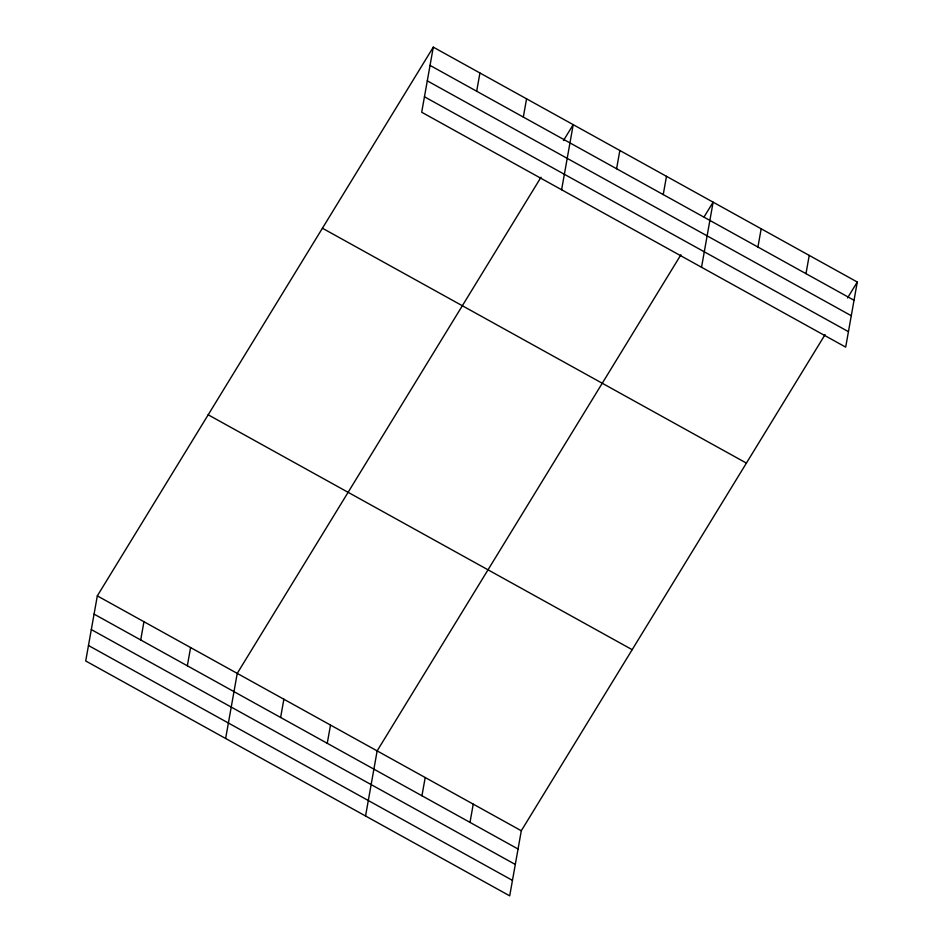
<?xml version="1.0" encoding="UTF-8"?>
<svg xmlns="http://www.w3.org/2000/svg" width="943" height="943" viewBox="0 0 943 943"><rect width="100%" height="100%" fill="white"/><g stroke="black" fill="none" stroke-linecap="round" stroke-linejoin="round"><path stroke-width="1.41" d="M433.297 47.15L421.698 112.241L845.682 347.118L857.281 282.028L433.297 47.15L97.318 595.882L85.719 660.972L509.703 895.85L521.302 830.759L825.066 334.635M140.707 639.955L143.949 621.72M187.339 665.793L190.592 647.558M225.636 738.475L237.235 673.396L540.999 177.272M280.625 717.47L283.867 699.223M327.256 743.308L330.51 725.061M476.686 91.223L479.928 72.988M365.554 815.99L377.141 750.899L680.905 254.787M523.318 117.062L526.571 98.826M421.945 795.762L425.199 777.515M561.615 189.755L573.214 124.665L563.466 140.566M470.003 822.379L473.245 804.143M616.592 168.738L619.846 150.503M663.235 194.576L666.489 176.329M701.533 267.258L713.12 202.167L704.138 216.855M757.924 247.031L761.178 228.795M805.982 273.647L809.224 255.412M847.545 297.941L857.281 282.028M430.043 65.397L854.028 300.275M427.297 80.85L851.27 315.728M424.456 96.775L848.441 331.665M322.423 228.23L746.408 463.107M208.191 414.802L632.175 649.68M97.318 595.882L521.302 830.759M94.064 614.117L518.049 849.006M91.318 629.582L515.302 864.46M88.477 645.507L512.462 880.385"/></g></svg>
